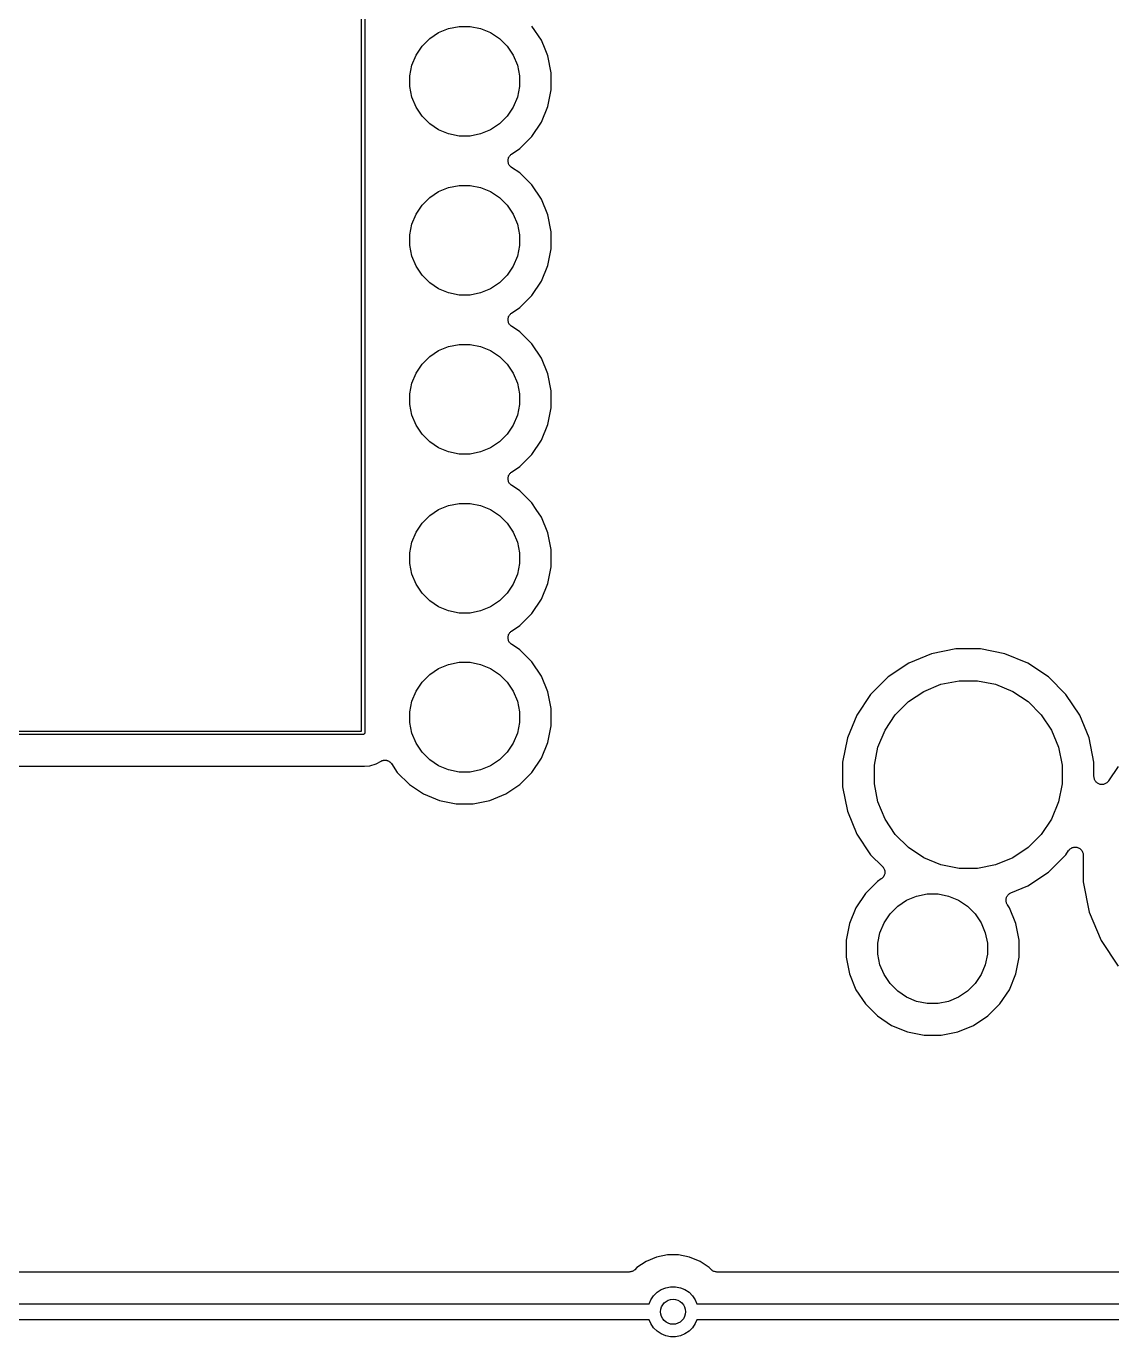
# Model space of a CAD drawing. Extents: x 0.5 to 11.2, y -6.4 to -1.8.
# Drawn here: x 5.868 to 6.551, y -3.441 to -2.617 of the extents above; entities that cross this region are included whole.
import ezdxf

# ---------------------------------------------------------------- set-up
doc = ezdxf.new("R2010")
doc.units = 0
doc.header["$MEASUREMENT"] = 0
doc.layers.add('BLACK', color=7, linetype='CONTINUOUS')

msp = doc.modelspace()

# ---------------------------------------------------------------- linework, layer by layer
at = {"layer": 'BLACK', "linetype": 'CONTINUOUS'}
for p, q in [((6.07899, -3.06004), (6.07899, -1.80123)), ((6.08095, -1.80217), (6.08095, -3.06098)), ((6.12176, -2.62438), (6.12741, -2.62061)), ((6.12741, -2.62061), (6.13369, -2.61801)), ((6.13369, -2.61801), (6.14035, -2.61668)), ((6.14035, -2.61668), (6.14715, -2.61668)), ((6.14715, -2.61668), (6.15381, -2.61801)), ((6.15381, -2.61801), (6.16009, -2.62061)), ((6.16009, -2.62061), (6.16574, -2.62438)), ((6.19205, -2.62537), (6.18608, -2.61644)), ((6.11318, -2.63484), (6.11695, -2.62919)), ((6.11695, -2.62919), (6.12176, -2.62438)), ((6.16574, -2.62438), (6.17055, -2.62919)), ((6.17055, -2.62919), (6.17432, -2.63484)), ((6.19436, -2.63095), (6.19205, -2.62537)), ((6.11058, -2.64112), (6.11318, -2.63484)), ((6.17432, -2.63484), (6.17692, -2.64112)), ((6.19616, -2.63528), (6.19436, -2.63095)), ((6.19825, -2.64581), (6.19616, -2.63528)), ((6.10925, -2.64778), (6.11058, -2.64112)), ((6.17692, -2.64112), (6.17825, -2.64778)), ((6.19825, -2.65655), (6.19825, -2.64581)), ((6.10925, -2.65458), (6.10925, -2.64778)), ((6.17825, -2.64778), (6.17825, -2.65458)), ((6.11058, -2.66124), (6.10925, -2.65458)), ((6.11318, -2.66752), (6.11058, -2.66124)), ((6.17692, -2.66124), (6.17432, -2.66752)), ((6.17825, -2.65458), (6.17692, -2.66124)), ((6.19616, -2.66708), (6.19825, -2.65655)), ((6.11695, -2.67317), (6.11318, -2.66752)), ((6.17432, -2.66752), (6.17055, -2.67317)), ((6.19205, -2.677), (6.19616, -2.66708)), ((6.12176, -2.67798), (6.11695, -2.67317)), ((6.12741, -2.68175), (6.12176, -2.67798)), ((6.16574, -2.67798), (6.16009, -2.68175)), ((6.17055, -2.67317), (6.16574, -2.67798)), ((6.18608, -2.68592), (6.19205, -2.677)), ((6.13369, -2.68436), (6.12741, -2.68175)), ((6.14035, -2.68568), (6.13369, -2.68436)), ((6.14715, -2.68568), (6.14035, -2.68568)), ((6.15381, -2.68436), (6.14715, -2.68568)), ((6.16009, -2.68175), (6.15381, -2.68436)), ((6.17849, -2.69351), (6.18608, -2.68592)), ((6.17324, -2.69702), (6.17849, -2.69351)), ((6.17102, -2.70113), (6.17107, -2.70067)), ((6.17102, -2.70115), (6.17102, -2.70113)), ((6.17102, -2.70116), (6.17102, -2.70115)), ((6.17106, -2.70164), (6.17102, -2.70116)), ((6.1711, -2.70211), (6.17106, -2.70164)), ((6.17107, -2.70067), (6.17112, -2.70019)), ((6.17111, -2.70212), (6.1711, -2.70211)), ((6.17111, -2.70213), (6.17111, -2.70212)), ((6.17124, -2.70259), (6.17111, -2.70213)), ((6.17112, -2.70016), (6.17126, -2.69972)), ((6.17112, -2.70018), (6.17112, -2.70016)), ((6.17112, -2.70019), (6.17112, -2.70018)), ((6.17138, -2.70304), (6.17124, -2.70259)), ((6.17126, -2.69972), (6.1714, -2.69926)), ((6.17138, -2.70305), (6.17138, -2.70304)), ((6.17139, -2.70307), (6.17138, -2.70305)), ((6.17161, -2.70349), (6.17139, -2.70307)), ((6.1714, -2.69926), (6.17141, -2.69924)), ((6.17141, -2.69923), (6.17164, -2.69881)), ((6.17141, -2.69924), (6.17141, -2.69923)), ((6.17183, -2.70391), (6.17161, -2.70349)), ((6.17164, -2.69881), (6.17186, -2.6984)), ((6.17183, -2.70392), (6.17183, -2.70391)), ((6.17184, -2.70393), (6.17183, -2.70392)), ((6.17214, -2.70429), (6.17184, -2.70393)), ((6.17186, -2.6984), (6.17187, -2.69839)), ((6.17187, -2.69839), (6.17188, -2.69837)), ((6.17188, -2.69837), (6.17219, -2.69801)), ((6.17219, -2.69801), (6.17248, -2.69764)), ((6.17248, -2.69764), (6.17249, -2.69763)), ((6.17249, -2.69763), (6.1725, -2.69762)), ((6.1725, -2.69762), (6.17287, -2.69733)), ((6.17287, -2.69733), (6.17324, -2.69702)), ((6.17244, -2.70467), (6.17214, -2.70429)), ((6.17245, -2.70468), (6.17244, -2.70467)), ((6.17245, -2.70469), (6.17245, -2.70468)), ((6.17281, -2.70499), (6.17245, -2.70469)), ((6.17318, -2.7053), (6.17281, -2.70499)), ((6.1732, -2.70531), (6.17318, -2.7053)), ((6.17324, -2.70534), (6.1732, -2.70531)), ((6.1732, -2.70531), (6.1732, -2.70531)), ((6.1732, -2.70531), (6.1732, -2.70531)), ((6.17849, -2.70885), (6.17324, -2.70534)), ((6.18608, -2.71644), (6.17849, -2.70885)), ((6.12741, -2.72061), (6.13369, -2.71801)), ((6.13369, -2.71801), (6.14035, -2.71668)), ((6.14035, -2.71668), (6.14715, -2.71668)), ((6.14715, -2.71668), (6.15381, -2.71801)), ((6.15381, -2.71801), (6.16009, -2.72061)), ((6.19205, -2.72537), (6.18608, -2.71644)), ((6.11695, -2.72919), (6.12176, -2.72438)), ((6.12176, -2.72438), (6.12741, -2.72061)), ((6.16009, -2.72061), (6.16574, -2.72438)), ((6.16574, -2.72438), (6.17055, -2.72919)), ((6.19616, -2.73528), (6.19205, -2.72537)), ((6.11058, -2.74112), (6.11318, -2.73484)), ((6.11318, -2.73484), (6.11695, -2.72919)), ((6.17055, -2.72919), (6.17432, -2.73484)), ((6.17432, -2.73484), (6.17692, -2.74112)), ((6.19825, -2.74581), (6.19616, -2.73528)), ((6.10925, -2.74778), (6.11058, -2.74112)), ((6.17692, -2.74112), (6.17825, -2.74778)), ((6.10925, -2.75458), (6.10925, -2.74778)), ((6.17825, -2.74778), (6.17825, -2.75458)), ((6.19825, -2.75655), (6.19825, -2.74581)), ((6.11058, -2.76124), (6.10925, -2.75458)), ((6.11318, -2.76752), (6.11058, -2.76124)), ((6.17692, -2.76124), (6.17432, -2.76752)), ((6.17825, -2.75458), (6.17692, -2.76124)), ((6.19616, -2.76708), (6.19825, -2.75655)), ((6.11695, -2.77317), (6.11318, -2.76752)), ((6.17432, -2.76752), (6.17055, -2.77317)), ((6.19205, -2.777), (6.19616, -2.76708)), ((6.12176, -2.77798), (6.11695, -2.77317)), ((6.12741, -2.78175), (6.12176, -2.77798)), ((6.16574, -2.77798), (6.16009, -2.78175)), ((6.17055, -2.77317), (6.16574, -2.77798)), ((6.18608, -2.78592), (6.19205, -2.777)), ((6.13369, -2.78436), (6.12741, -2.78175)), ((6.14035, -2.78568), (6.13369, -2.78436)), ((6.14715, -2.78568), (6.14035, -2.78568)), ((6.15381, -2.78436), (6.14715, -2.78568)), ((6.16009, -2.78175), (6.15381, -2.78436)), ((6.18521, -2.7868), (6.18608, -2.78592)), ((6.17324, -2.79702), (6.17849, -2.79351)), ((6.17849, -2.79351), (6.18521, -2.7868)), ((6.17102, -2.80113), (6.17107, -2.80067)), ((6.17102, -2.80115), (6.17102, -2.80113)), ((6.17102, -2.80116), (6.17102, -2.80115)), ((6.17106, -2.80163), (6.17102, -2.80116)), ((6.1711, -2.80211), (6.17106, -2.80163)), ((6.17107, -2.80067), (6.17112, -2.80019)), ((6.17111, -2.80212), (6.1711, -2.80211)), ((6.17111, -2.80213), (6.17111, -2.80212)), ((6.17124, -2.80259), (6.17111, -2.80213)), ((6.17112, -2.80016), (6.17126, -2.79971)), ((6.17112, -2.80018), (6.17112, -2.80016)), ((6.17112, -2.80019), (6.17112, -2.80018)), ((6.17138, -2.80304), (6.17124, -2.80259)), ((6.17126, -2.79971), (6.1714, -2.79926)), ((6.1714, -2.79926), (6.17141, -2.79924)), ((6.17141, -2.79923), (6.17164, -2.79881)), ((6.17141, -2.79924), (6.17141, -2.79923)), ((6.17164, -2.79881), (6.17186, -2.7984)), ((6.17186, -2.7984), (6.17187, -2.79839)), ((6.17187, -2.79839), (6.17188, -2.79837)), ((6.17188, -2.79837), (6.17218, -2.79801)), ((6.17218, -2.79801), (6.17248, -2.79764)), ((6.17248, -2.79764), (6.17249, -2.79763)), ((6.17249, -2.79763), (6.1725, -2.79762)), ((6.1725, -2.79762), (6.17287, -2.79733)), ((6.17287, -2.79733), (6.17324, -2.79702)), ((6.17138, -2.80305), (6.17138, -2.80304)), ((6.17139, -2.80307), (6.17138, -2.80305)), ((6.17161, -2.80349), (6.17139, -2.80307)), ((6.17183, -2.80391), (6.17161, -2.80349)), ((6.17183, -2.80392), (6.17183, -2.80391)), ((6.17184, -2.80393), (6.17183, -2.80392)), ((6.17214, -2.80429), (6.17184, -2.80393)), ((6.17244, -2.80467), (6.17214, -2.80429)), ((6.17245, -2.80468), (6.17244, -2.80467)), ((6.17245, -2.80469), (6.17245, -2.80468)), ((6.17281, -2.80499), (6.17245, -2.80469)), ((6.17318, -2.8053), (6.17281, -2.80499)), ((6.1732, -2.80531), (6.17318, -2.8053)), ((6.17324, -2.80534), (6.1732, -2.80531)), ((6.1732, -2.80531), (6.1732, -2.80531)), ((6.1732, -2.80531), (6.1732, -2.80531)), ((6.17849, -2.80885), (6.17324, -2.80534)), ((6.18608, -2.81644), (6.17849, -2.80885)), ((6.12741, -2.82061), (6.13369, -2.81801)), ((6.13369, -2.81801), (6.14035, -2.81668)), ((6.14035, -2.81668), (6.14715, -2.81668)), ((6.14715, -2.81668), (6.15381, -2.81801)), ((6.15381, -2.81801), (6.16009, -2.82061)), ((6.19205, -2.82537), (6.18608, -2.81644)), ((6.11695, -2.82919), (6.12176, -2.82438)), ((6.12176, -2.82438), (6.12741, -2.82061)), ((6.16009, -2.82061), (6.16574, -2.82438)), ((6.16574, -2.82438), (6.17055, -2.82919)), ((6.19616, -2.83528), (6.19205, -2.82537)), ((6.11058, -2.84112), (6.11318, -2.83484)), ((6.11318, -2.83484), (6.11695, -2.82919)), ((6.17055, -2.82919), (6.17432, -2.83484)), ((6.17432, -2.83484), (6.17692, -2.84112)), ((6.19825, -2.84581), (6.19616, -2.83528)), ((6.10925, -2.84778), (6.11058, -2.84112)), ((6.17692, -2.84112), (6.17825, -2.84778)), ((6.10925, -2.85458), (6.10925, -2.84778)), ((6.17825, -2.84778), (6.17825, -2.85458)), ((6.19825, -2.85655), (6.19825, -2.84581)), ((6.11058, -2.86124), (6.10925, -2.85458)), ((6.17825, -2.85458), (6.17692, -2.86124)), ((6.19616, -2.86708), (6.19825, -2.85655)), ((6.11318, -2.86752), (6.11058, -2.86124)), ((6.11695, -2.87317), (6.11318, -2.86752)), ((6.17432, -2.86752), (6.17055, -2.87317)), ((6.17692, -2.86124), (6.17432, -2.86752)), ((6.19205, -2.877), (6.19616, -2.86708)), ((6.12176, -2.87798), (6.11695, -2.87317)), ((6.17055, -2.87317), (6.16574, -2.87798)), ((6.18608, -2.88592), (6.19205, -2.877)), ((6.12741, -2.88175), (6.12176, -2.87798)), ((6.13369, -2.88436), (6.12741, -2.88175)), ((6.14035, -2.88568), (6.13369, -2.88436)), ((6.15381, -2.88436), (6.14715, -2.88568)), ((6.16009, -2.88175), (6.15381, -2.88436)), ((6.16574, -2.87798), (6.16009, -2.88175)), ((6.14715, -2.88568), (6.14035, -2.88568)), ((6.17324, -2.89702), (6.17849, -2.89351)), ((6.17849, -2.89351), (6.18608, -2.88592)), ((6.17102, -2.90113), (6.17107, -2.90067)), ((6.17102, -2.90115), (6.17102, -2.90113)), ((6.17102, -2.90116), (6.17102, -2.90115)), ((6.17106, -2.90164), (6.17102, -2.90116)), ((6.1711, -2.90211), (6.17106, -2.90164)), ((6.17107, -2.90067), (6.17112, -2.90019)), ((6.17112, -2.90016), (6.17126, -2.89971)), ((6.17112, -2.90018), (6.17112, -2.90016)), ((6.17112, -2.90019), (6.17112, -2.90018)), ((6.17126, -2.89971), (6.1714, -2.89926)), ((6.1714, -2.89926), (6.17141, -2.89924)), ((6.17141, -2.89923), (6.17164, -2.89881)), ((6.17141, -2.89924), (6.17141, -2.89923)), ((6.17164, -2.89881), (6.17186, -2.8984)), ((6.17186, -2.8984), (6.17187, -2.89839)), ((6.17187, -2.89839), (6.17188, -2.89837)), ((6.17188, -2.89837), (6.17218, -2.89801)), ((6.17218, -2.89801), (6.17248, -2.89764)), ((6.17248, -2.89764), (6.17249, -2.89763)), ((6.17249, -2.89763), (6.1725, -2.89762)), ((6.1725, -2.89762), (6.17287, -2.89733)), ((6.17287, -2.89733), (6.17324, -2.89702)), ((6.17111, -2.90212), (6.1711, -2.90211)), ((6.17111, -2.90213), (6.17111, -2.90212)), ((6.17124, -2.90259), (6.17111, -2.90213)), ((6.17138, -2.90304), (6.17124, -2.90259)), ((6.17138, -2.90305), (6.17138, -2.90304)), ((6.17139, -2.90307), (6.17138, -2.90305)), ((6.17161, -2.90349), (6.17139, -2.90307)), ((6.17183, -2.90391), (6.17161, -2.90349)), ((6.17183, -2.90392), (6.17183, -2.90391)), ((6.17184, -2.90393), (6.17183, -2.90392)), ((6.17213, -2.90429), (6.17184, -2.90393)), ((6.17244, -2.90467), (6.17213, -2.90429)), ((6.17245, -2.90468), (6.17244, -2.90467)), ((6.17245, -2.90469), (6.17245, -2.90468)), ((6.17281, -2.90499), (6.17245, -2.90469)), ((6.17318, -2.9053), (6.17281, -2.90499)), ((6.1732, -2.90531), (6.17318, -2.9053)), ((6.17324, -2.90534), (6.1732, -2.90531)), ((6.1732, -2.90531), (6.1732, -2.90531)), ((6.1732, -2.90531), (6.1732, -2.90531)), ((6.17849, -2.90885), (6.17324, -2.90534)), ((6.18608, -2.91644), (6.17849, -2.90885)), ((6.12741, -2.92061), (6.13369, -2.91801)), ((6.13369, -2.91801), (6.14035, -2.91668)), ((6.14035, -2.91668), (6.14715, -2.91668)), ((6.14715, -2.91668), (6.15381, -2.91801)), ((6.15381, -2.91801), (6.16009, -2.92061)), ((6.18879, -2.92049), (6.18608, -2.91644)), ((6.11695, -2.92919), (6.12176, -2.92438)), ((6.12176, -2.92438), (6.12741, -2.92061)), ((6.16009, -2.92061), (6.16574, -2.92438)), ((6.16574, -2.92438), (6.17055, -2.92919)), ((6.19205, -2.92537), (6.18879, -2.92049)), ((6.18879, -2.92049), (6.18879, -2.92049)), ((6.19616, -2.93528), (6.19205, -2.92537)), ((6.11318, -2.93484), (6.11695, -2.92919)), ((6.17055, -2.92919), (6.17432, -2.93484)), ((6.10925, -2.94778), (6.11058, -2.94112)), ((6.11058, -2.94112), (6.11318, -2.93484)), ((6.17432, -2.93484), (6.17692, -2.94112)), ((6.17692, -2.94112), (6.17825, -2.94778)), ((6.19825, -2.94581), (6.19616, -2.93528)), ((6.10925, -2.95458), (6.10925, -2.94778)), ((6.17825, -2.94778), (6.17825, -2.95458)), ((6.19825, -2.95655), (6.19825, -2.94581)), ((6.11058, -2.96124), (6.10925, -2.95458)), ((6.17825, -2.95458), (6.17692, -2.96124)), ((6.19616, -2.96708), (6.19825, -2.95655)), ((6.11318, -2.96752), (6.11058, -2.96124)), ((6.11695, -2.97317), (6.11318, -2.96752)), ((6.17432, -2.96752), (6.17055, -2.97317)), ((6.17692, -2.96124), (6.17432, -2.96752)), ((6.19205, -2.977), (6.19616, -2.96708)), ((6.12176, -2.97798), (6.11695, -2.97317)), ((6.17055, -2.97317), (6.16574, -2.97798)), ((6.12741, -2.98175), (6.12176, -2.97798)), ((6.13369, -2.98436), (6.12741, -2.98175)), ((6.16009, -2.98175), (6.15381, -2.98436)), ((6.16574, -2.97798), (6.16009, -2.98175)), ((6.18608, -2.98592), (6.19205, -2.977)), ((6.14035, -2.98568), (6.13369, -2.98436)), ((6.14715, -2.98568), (6.14035, -2.98568)), ((6.15381, -2.98436), (6.14715, -2.98568)), ((6.17849, -2.99351), (6.18608, -2.98592)), ((6.17102, -3.00113), (6.17107, -3.00067)), ((6.17107, -3.00067), (6.17112, -3.00019)), ((6.17112, -3.00016), (6.17126, -2.99972)), ((6.17112, -3.00018), (6.17112, -3.00016)), ((6.17112, -3.00019), (6.17112, -3.00018)), ((6.17126, -2.99972), (6.1714, -2.99926)), ((6.1714, -2.99926), (6.17141, -2.99924)), ((6.17141, -2.99923), (6.17164, -2.99881)), ((6.17141, -2.99924), (6.17141, -2.99923)), ((6.17164, -2.99881), (6.17186, -2.9984)), ((6.17186, -2.9984), (6.17187, -2.99839)), ((6.17187, -2.99839), (6.17188, -2.99837)), ((6.17188, -2.99837), (6.17218, -2.99801)), ((6.17218, -2.99801), (6.17248, -2.99764)), ((6.17248, -2.99764), (6.17249, -2.99763)), ((6.17249, -2.99763), (6.1725, -2.99762)), ((6.1725, -2.99762), (6.17287, -2.99733)), ((6.17287, -2.99733), (6.17324, -2.99702)), ((6.17324, -2.99702), (6.17849, -2.99351)), ((6.17102, -3.00115), (6.17102, -3.00113)), ((6.17102, -3.00116), (6.17102, -3.00115)), ((6.17106, -3.00164), (6.17102, -3.00116)), ((6.1711, -3.00211), (6.17106, -3.00164)), ((6.17111, -3.00212), (6.1711, -3.00211)), ((6.17111, -3.00213), (6.17111, -3.00212)), ((6.17124, -3.00259), (6.17111, -3.00213)), ((6.17138, -3.00304), (6.17124, -3.00259)), ((6.17138, -3.00305), (6.17138, -3.00304)), ((6.17139, -3.00307), (6.17138, -3.00305)), ((6.17161, -3.00349), (6.17139, -3.00307)), ((6.17183, -3.00391), (6.17161, -3.00349)), ((6.17183, -3.00392), (6.17183, -3.00391)), ((6.17184, -3.00393), (6.17183, -3.00392)), ((6.17214, -3.00429), (6.17184, -3.00393)), ((6.17244, -3.00467), (6.17214, -3.00429)), ((6.17245, -3.00468), (6.17244, -3.00467)), ((6.17245, -3.00469), (6.17245, -3.00468)), ((6.17281, -3.00499), (6.17245, -3.00469)), ((6.17318, -3.0053), (6.17281, -3.00499)), ((6.1732, -3.00531), (6.17318, -3.0053)), ((6.17324, -3.00534), (6.1732, -3.00531)), ((6.1732, -3.00531), (6.1732, -3.00531)), ((6.1732, -3.00531), (6.1732, -3.00531)), ((6.17849, -3.00885), (6.17324, -3.00534)), ((6.18608, -3.01644), (6.17849, -3.00885)), ((6.45264, -3.00823), (6.43736, -3.01127)), ((6.46821, -3.00823), (6.45264, -3.00823)), ((6.48348, -3.01127), (6.46821, -3.00823)), ((6.13369, -3.01801), (6.14035, -3.01668)), ((6.14035, -3.01668), (6.14715, -3.01668)), ((6.14715, -3.01668), (6.15381, -3.01801)), ((6.19205, -3.02537), (6.18608, -3.01644)), ((6.42298, -3.01723), (6.41003, -3.02588)), ((6.43736, -3.01127), (6.42298, -3.01723)), ((6.49787, -3.01723), (6.48348, -3.01127)), ((6.51082, -3.02588), (6.49787, -3.01723)), ((6.11695, -3.02919), (6.12176, -3.02438)), ((6.12176, -3.02438), (6.12741, -3.02061)), ((6.12741, -3.02061), (6.13369, -3.01801)), ((6.15381, -3.01801), (6.16009, -3.02061)), ((6.16009, -3.02061), (6.16574, -3.02438)), ((6.16574, -3.02438), (6.17055, -3.02919)), ((6.19616, -3.03528), (6.19205, -3.02537)), ((6.11318, -3.03484), (6.11695, -3.02919)), ((6.17055, -3.02919), (6.17432, -3.03484)), ((6.41003, -3.02588), (6.39902, -3.03689)), ((6.43245, -3.03495), (6.4432, -3.0305)), ((6.4432, -3.0305), (6.45461, -3.02823)), ((6.45461, -3.02823), (6.46624, -3.02823)), ((6.46624, -3.02823), (6.47765, -3.0305)), ((6.47765, -3.0305), (6.4884, -3.03495)), ((6.52183, -3.03689), (6.51082, -3.02588)), ((6.10925, -3.04778), (6.11058, -3.04112)), ((6.11058, -3.04112), (6.11318, -3.03484)), ((6.17432, -3.03484), (6.17692, -3.04112)), ((6.17692, -3.04112), (6.17825, -3.04778)), ((6.19825, -3.04581), (6.19616, -3.03528)), ((6.39902, -3.03689), (6.39037, -3.04984)), ((6.41455, -3.04964), (6.42278, -3.04142)), ((6.42278, -3.04142), (6.43245, -3.03495)), ((6.4884, -3.03495), (6.49807, -3.04142)), ((6.49807, -3.04142), (6.50629, -3.04964)), ((6.53048, -3.04984), (6.52183, -3.03689)), ((6.10925, -3.05458), (6.10925, -3.04778)), ((6.17825, -3.04778), (6.17825, -3.05458)), ((6.19825, -3.05655), (6.19825, -3.04581)), ((6.39037, -3.04984), (6.38441, -3.06423)), ((6.40809, -3.05932), (6.41455, -3.04964)), ((6.50629, -3.04964), (6.51276, -3.05932)), ((6.53644, -3.06423), (6.53048, -3.04984)), ((6.11058, -3.06124), (6.10925, -3.05458)), ((6.17825, -3.05458), (6.17692, -3.06124)), ((6.19616, -3.06708), (6.19825, -3.05655)), ((6.07992, -3.06201), (5.60758, -3.06201)), ((5.60851, -3.06004), (6.07899, -3.06004)), ((6.07997, -3.06201), (6.07992, -3.06201)), ((6.08016, -3.06199), (6.07997, -3.06201)), ((6.08035, -3.06194), (6.08016, -3.06199)), ((6.08052, -3.06185), (6.08035, -3.06194)), ((6.08067, -3.06172), (6.08052, -3.06185)), ((6.08079, -3.06157), (6.08067, -3.06172)), ((6.08088, -3.0614), (6.08079, -3.06157)), ((6.08094, -3.06122), (6.08088, -3.0614)), ((6.08095, -3.06107), (6.08094, -3.06122)), ((6.08095, -3.06098), (6.08096, -3.06102)), ((6.08096, -3.06102), (6.08095, -3.06107)), ((6.11318, -3.06752), (6.11058, -3.06124)), ((6.17692, -3.06124), (6.17432, -3.06752)), ((6.38441, -3.06423), (6.38137, -3.0795)), ((6.40364, -3.07006), (6.40809, -3.05932)), ((6.51276, -3.05932), (6.51721, -3.07006)), ((6.53948, -3.0795), (6.53644, -3.06423)), ((6.11695, -3.07317), (6.11318, -3.06752)), ((6.12176, -3.07798), (6.11695, -3.07317)), ((6.17055, -3.07317), (6.16574, -3.07798)), ((6.17432, -3.06752), (6.17055, -3.07317)), ((6.19205, -3.077), (6.19616, -3.06708)), ((6.40137, -3.08147), (6.40364, -3.07006)), ((6.51721, -3.07006), (6.51948, -3.08147)), ((5.60881, -3.08201), (6.07869, -3.08201)), ((6.07869, -3.08201), (6.07876, -3.08201)), ((6.07876, -3.08201), (6.07897, -3.08203)), ((6.07897, -3.08203), (6.07918, -3.08203)), ((6.07918, -3.08203), (6.07997, -3.08211)), ((6.07997, -3.08211), (6.08076, -3.08203)), ((6.08076, -3.08203), (6.08408, -3.0817)), ((6.08408, -3.0817), (6.08804, -3.0805)), ((6.08804, -3.0805), (6.09123, -3.0788)), ((6.09123, -3.0788), (6.09129, -3.07877)), ((6.09129, -3.07877), (6.0915, -3.07868)), ((6.0915, -3.07868), (6.0917, -3.07858)), ((6.0917, -3.07858), (6.09196, -3.0785)), ((6.09196, -3.0785), (6.0922, -3.0784)), ((6.0922, -3.0784), (6.09242, -3.07836)), ((6.09242, -3.07836), (6.09264, -3.0783)), ((6.09264, -3.0783), (6.0929, -3.07827)), ((6.0929, -3.07827), (6.09316, -3.07823)), ((6.09316, -3.07823), (6.09339, -3.07823)), ((6.09339, -3.07823), (6.09361, -3.07821)), ((6.09361, -3.07821), (6.09387, -3.07823)), ((6.09387, -3.07823), (6.09414, -3.07824)), ((6.09414, -3.07824), (6.09436, -3.07828)), ((6.09436, -3.07828), (6.09458, -3.07831)), ((6.09458, -3.07831), (6.09483, -3.07838)), ((6.09483, -3.07838), (6.09509, -3.07844)), ((6.09509, -3.07844), (6.0953, -3.07853)), ((6.0953, -3.07853), (6.09551, -3.07859)), ((6.09551, -3.07859), (6.09575, -3.07872)), ((6.09575, -3.07872), (6.09599, -3.07882)), ((6.09599, -3.07882), (6.09618, -3.07895)), ((6.09618, -3.07895), (6.09637, -3.07905)), ((6.09637, -3.07905), (6.09658, -3.07922)), ((6.09658, -3.07922), (6.09679, -3.07937)), ((6.09679, -3.07937), (6.09695, -3.07953)), ((6.09695, -3.07953), (6.09713, -3.07967)), ((6.09713, -3.07967), (6.09729, -3.07988)), ((6.09729, -3.07988), (6.09748, -3.08007)), ((6.09748, -3.08007), (6.0976, -3.08025)), ((6.0976, -3.08025), (6.09775, -3.08043)), ((6.09775, -3.08043), (6.10142, -3.08592)), ((6.12741, -3.08175), (6.12176, -3.07798)), ((6.13369, -3.08436), (6.12741, -3.08175)), ((6.16009, -3.08175), (6.15381, -3.08436)), ((6.16574, -3.07798), (6.16009, -3.08175)), ((6.18608, -3.08592), (6.19205, -3.077)), ((6.38137, -3.0795), (6.38137, -3.09507)), ((6.40137, -3.0931), (6.40137, -3.08147)), ((6.51948, -3.08147), (6.51948, -3.0931)), ((6.53948, -3.08854), (6.53948, -3.0795)), ((6.55468, -3.08227), (6.54864, -3.09132)), ((6.10142, -3.08592), (6.10901, -3.09351)), ((6.14035, -3.08568), (6.13369, -3.08436)), ((6.14715, -3.08568), (6.14035, -3.08568)), ((6.15381, -3.08436), (6.14715, -3.08568)), ((6.17849, -3.09351), (6.18608, -3.08592)), ((6.53952, -3.08901), (6.53948, -3.08854)), ((6.53957, -3.0895), (6.53952, -3.08901)), ((6.53957, -3.08951), (6.53957, -3.0895)), ((6.53971, -3.08998), (6.53957, -3.08951)), ((6.53957, -3.08951), (6.53957, -3.08951)), ((6.53985, -3.09044), (6.53971, -3.08998)), ((6.53986, -3.09045), (6.53985, -3.09044)), ((6.53985, -3.09044), (6.53985, -3.09044)), ((6.54008, -3.09088), (6.53986, -3.09045)), ((6.54031, -3.0913), (6.54008, -3.09088)), ((6.54031, -3.09131), (6.54031, -3.0913)), ((6.54031, -3.0913), (6.54031, -3.0913)), ((6.54061, -3.09168), (6.54031, -3.09131)), ((6.5486, -3.09138), (6.54829, -3.09175)), ((6.54864, -3.09132), (6.5486, -3.09137)), ((6.5486, -3.09137), (6.5486, -3.09137)), ((6.5486, -3.09137), (6.5486, -3.09137)), ((6.5486, -3.09137), (6.5486, -3.09138)), ((6.10901, -3.09351), (6.11793, -3.09948)), ((6.11793, -3.09948), (6.12785, -3.10359)), ((6.15965, -3.10359), (6.16957, -3.09948)), ((6.16957, -3.09948), (6.17849, -3.09351)), ((6.38137, -3.09507), (6.38441, -3.11035)), ((6.40364, -3.10451), (6.40137, -3.0931)), ((6.51948, -3.0931), (6.51721, -3.10451)), ((6.54092, -3.09206), (6.54061, -3.09168)), ((6.54093, -3.09206), (6.54092, -3.09206)), ((6.54093, -3.09207), (6.54093, -3.09206)), ((6.5413, -3.09237), (6.54093, -3.09207)), ((6.54167, -3.09268), (6.5413, -3.09237)), ((6.54168, -3.09268), (6.54167, -3.09268)), ((6.54168, -3.09269), (6.54168, -3.09268)), ((6.54211, -3.09292), (6.54168, -3.09269)), ((6.54253, -3.09315), (6.54211, -3.09292)), ((6.54254, -3.09315), (6.54253, -3.09315)), ((6.54253, -3.09315), (6.54253, -3.09315)), ((6.54301, -3.0933), (6.54254, -3.09315)), ((6.54346, -3.09344), (6.54301, -3.0933)), ((6.54347, -3.09344), (6.54346, -3.09344)), ((6.54396, -3.09349), (6.54347, -3.09344)), ((6.54347, -3.09344), (6.54347, -3.09344)), ((6.54443, -3.09354), (6.54396, -3.09349)), ((6.54444, -3.09354), (6.54443, -3.09354)), ((6.54492, -3.0935), (6.54444, -3.09354)), ((6.54444, -3.09354), (6.54444, -3.09354)), ((6.5454, -3.09346), (6.54492, -3.0935)), ((6.54541, -3.09345), (6.5454, -3.09346)), ((6.54588, -3.09332), (6.54541, -3.09345)), ((6.54541, -3.09345), (6.54541, -3.09345)), ((6.54634, -3.09318), (6.54588, -3.09332)), ((6.54635, -3.09318), (6.54634, -3.09318)), ((6.54634, -3.09318), (6.54634, -3.09318)), ((6.54678, -3.09295), (6.54635, -3.09318)), ((6.5472, -3.09273), (6.54678, -3.09295)), ((6.54721, -3.09273), (6.5472, -3.09273)), ((6.54722, -3.09273), (6.54721, -3.09273)), ((6.54759, -3.09243), (6.54722, -3.09273)), ((6.54797, -3.09212), (6.54759, -3.09243)), ((6.54798, -3.09211), (6.54797, -3.09212)), ((6.54797, -3.09212), (6.54797, -3.09212)), ((6.54829, -3.09175), (6.54798, -3.09211)), ((6.12785, -3.10359), (6.13838, -3.10568)), ((6.13838, -3.10568), (6.14912, -3.10568)), ((6.14912, -3.10568), (6.15965, -3.10359)), ((6.40809, -3.11526), (6.40364, -3.10451)), ((6.51721, -3.10451), (6.51276, -3.11526)), ((6.38441, -3.11035), (6.39037, -3.12474)), ((6.41455, -3.12493), (6.40809, -3.11526)), ((6.51276, -3.11526), (6.50629, -3.12493)), ((6.39037, -3.12474), (6.39902, -3.13768)), ((6.42278, -3.13316), (6.41455, -3.12493)), ((6.50629, -3.12493), (6.49807, -3.13316)), ((6.39902, -3.13768), (6.40652, -3.14519)), ((6.43245, -3.13962), (6.42278, -3.13316)), ((6.4432, -3.14407), (6.43245, -3.13962)), ((6.4884, -3.13962), (6.47765, -3.14407)), ((6.49807, -3.13316), (6.4884, -3.13962)), ((6.51082, -3.14869), (6.52183, -3.13768)), ((6.52183, -3.13768), (6.52354, -3.13513)), ((6.52354, -3.13513), (6.52357, -3.13508)), ((6.52357, -3.13508), (6.52358, -3.13507)), ((6.52357, -3.13508), (6.52357, -3.13508)), ((6.52357, -3.13508), (6.52357, -3.13508)), ((6.52358, -3.13507), (6.5239, -3.13469)), ((6.5239, -3.13469), (6.5242, -3.13433)), ((6.5242, -3.13432), (6.52459, -3.13402)), ((6.5242, -3.13433), (6.5242, -3.13432)), ((6.5242, -3.13433), (6.5242, -3.13433)), ((6.52459, -3.13402), (6.52496, -3.13372)), ((6.52496, -3.13372), (6.52497, -3.13371)), ((6.52496, -3.13372), (6.52496, -3.13372)), ((6.52497, -3.13371), (6.52539, -3.13349)), ((6.52539, -3.13349), (6.52582, -3.13327)), ((6.52582, -3.13327), (6.52583, -3.13327)), ((6.52583, -3.13327), (6.5263, -3.13313)), ((6.52583, -3.13327), (6.52583, -3.13327)), ((6.5263, -3.13313), (6.52676, -3.13299)), ((6.52676, -3.13299), (6.52676, -3.13299)), ((6.52676, -3.13299), (6.52677, -3.13299)), ((6.52677, -3.13299), (6.52725, -3.13295)), ((6.52725, -3.13295), (6.52773, -3.13291)), ((6.52773, -3.13291), (6.52774, -3.13291)), ((6.52774, -3.13291), (6.52774, -3.13291)), ((6.52774, -3.13291), (6.52822, -3.13296)), ((6.52822, -3.13296), (6.5287, -3.13301)), ((6.5287, -3.13301), (6.52871, -3.13301)), ((6.52871, -3.13301), (6.52871, -3.13301)), ((6.52871, -3.13301), (6.52917, -3.13315)), ((6.52917, -3.13315), (6.52963, -3.1333)), ((6.52963, -3.1333), (6.52964, -3.1333)), ((6.52964, -3.1333), (6.52964, -3.1333)), ((6.52964, -3.1333), (6.53007, -3.13353)), ((6.53007, -3.13353), (6.53049, -3.13376)), ((6.53049, -3.13376), (6.53049, -3.13376)), ((6.53049, -3.13376), (6.5305, -3.13377)), ((6.5305, -3.13377), (6.53087, -3.13408)), ((6.53087, -3.13408), (6.53124, -3.13438)), ((6.53124, -3.13438), (6.53125, -3.13439)), ((6.53125, -3.13439), (6.53125, -3.13439)), ((6.53125, -3.13439), (6.53155, -3.13476)), ((6.53155, -3.13476), (6.53186, -3.13514)), ((6.53186, -3.13514), (6.53186, -3.13514)), ((6.53186, -3.13514), (6.53187, -3.13515)), ((6.53187, -3.13515), (6.53209, -3.13557)), ((6.53209, -3.13557), (6.53232, -3.136)), ((6.53232, -3.136), (6.53232, -3.13601)), ((6.53232, -3.13601), (6.53232, -3.13601)), ((6.53232, -3.13601), (6.53246, -3.13647)), ((6.53246, -3.13647), (6.5326, -3.13693)), ((6.5326, -3.13693), (6.5326, -3.13694)), ((6.5326, -3.13694), (6.5326, -3.13695)), ((6.5326, -3.13695), (6.53265, -3.13742)), ((6.53265, -3.13742), (6.53269, -3.13791)), ((6.53269, -3.13791), (6.53269, -3.15476)), ((6.40652, -3.14519), (6.40655, -3.14522)), ((6.40655, -3.14522), (6.40655, -3.14522)), ((6.40655, -3.14522), (6.40655, -3.14522)), ((6.40655, -3.14522), (6.40657, -3.14524)), ((6.40657, -3.14524), (6.40687, -3.14561)), ((6.40687, -3.14561), (6.40716, -3.14598)), ((6.40716, -3.14598), (6.40717, -3.14599)), ((6.40717, -3.14599), (6.40718, -3.146)), ((6.40718, -3.146), (6.4074, -3.14642)), ((6.4074, -3.14642), (6.40762, -3.14684)), ((6.40762, -3.14684), (6.40762, -3.14685)), ((6.40762, -3.14685), (6.40763, -3.14687)), ((6.40763, -3.14687), (6.40776, -3.14732)), ((6.40776, -3.14732), (6.4079, -3.14777)), ((6.4079, -3.14777), (6.4079, -3.14779)), ((6.4079, -3.14779), (6.4079, -3.1478)), ((6.4079, -3.1478), (6.40794, -3.14827)), ((6.40794, -3.14827), (6.40799, -3.14875)), ((6.40799, -3.14878), (6.40794, -3.14924)), ((6.40799, -3.14875), (6.40799, -3.14876)), ((6.40799, -3.14876), (6.40799, -3.14878)), ((6.45461, -3.14634), (6.4432, -3.14407)), ((6.46624, -3.14634), (6.45461, -3.14634)), ((6.47765, -3.14407), (6.46624, -3.14634)), ((6.49787, -3.15735), (6.51082, -3.14869)), ((6.4033, -3.15453), (6.39572, -3.16211)), ((6.40576, -3.15288), (6.4033, -3.15453)), ((6.40613, -3.15258), (6.40576, -3.15288)), ((6.4065, -3.15228), (6.40613, -3.15258)), ((6.40651, -3.15227), (6.4065, -3.15228)), ((6.40652, -3.15226), (6.40651, -3.15227)), ((6.40682, -3.15189), (6.40652, -3.15226)), ((6.40712, -3.15153), (6.40682, -3.15189)), ((6.40713, -3.15152), (6.40712, -3.15153)), ((6.40714, -3.15151), (6.40713, -3.15152)), ((6.40737, -3.15109), (6.40714, -3.15151)), ((6.40759, -3.15068), (6.40737, -3.15109)), ((6.4076, -3.15065), (6.40759, -3.15066)), ((6.40759, -3.15066), (6.40759, -3.15068)), ((6.40774, -3.15019), (6.4076, -3.15065)), ((6.40788, -3.14975), (6.40774, -3.15019)), ((6.40789, -3.14972), (6.40788, -3.14973)), ((6.40788, -3.14973), (6.40788, -3.14975)), ((6.40794, -3.14924), (6.40789, -3.14972)), ((6.48724, -3.16175), (6.49787, -3.15735)), ((6.53269, -3.15476), (6.53648, -3.17379)), ((6.39572, -3.16211), (6.38976, -3.17103)), ((6.42169, -3.16629), (6.42796, -3.1637)), ((6.42796, -3.1637), (6.43462, -3.16237)), ((6.43462, -3.16237), (6.4414, -3.16237)), ((6.4414, -3.16237), (6.44806, -3.1637)), ((6.44806, -3.1637), (6.45433, -3.16629)), ((6.48421, -3.16584), (6.48426, -3.16537)), ((6.48426, -3.16534), (6.48441, -3.16489)), ((6.48426, -3.16536), (6.48426, -3.16534)), ((6.48426, -3.16537), (6.48426, -3.16536)), ((6.48441, -3.16489), (6.48454, -3.16444)), ((6.48454, -3.16444), (6.48455, -3.16442)), ((6.48455, -3.16442), (6.48456, -3.16441)), ((6.48456, -3.16441), (6.48478, -3.164)), ((6.48478, -3.164), (6.48501, -3.16358)), ((6.48501, -3.16358), (6.48502, -3.16357)), ((6.48502, -3.16355), (6.48532, -3.16319)), ((6.48502, -3.16357), (6.48502, -3.16355)), ((6.48532, -3.16319), (6.48563, -3.16283)), ((6.48563, -3.16283), (6.48564, -3.16282)), ((6.48564, -3.16282), (6.48565, -3.1628)), ((6.48565, -3.1628), (6.48602, -3.16251)), ((6.48602, -3.16251), (6.48638, -3.16221)), ((6.48638, -3.16221), (6.4864, -3.1622)), ((6.4864, -3.1622), (6.48641, -3.16219)), ((6.48641, -3.16219), (6.48683, -3.16197)), ((6.48683, -3.16197), (6.48724, -3.16175)), ((6.38976, -3.17103), (6.38565, -3.18094)), ((6.41125, -3.17486), (6.41605, -3.17006)), ((6.41605, -3.17006), (6.42169, -3.16629)), ((6.45433, -3.16629), (6.45997, -3.17006)), ((6.45997, -3.17006), (6.46477, -3.17486)), ((6.48416, -3.16631), (6.48421, -3.16584)), ((6.48416, -3.16633), (6.48416, -3.16631)), ((6.48416, -3.16634), (6.48416, -3.16633)), ((6.4842, -3.16681), (6.48416, -3.16634)), ((6.48424, -3.16728), (6.4842, -3.16681)), ((6.48425, -3.1673), (6.48424, -3.16728)), ((6.48425, -3.16731), (6.48425, -3.1673)), ((6.48438, -3.16776), (6.48425, -3.16731)), ((6.48451, -3.16822), (6.48438, -3.16776)), ((6.48452, -3.16823), (6.48451, -3.16822)), ((6.48452, -3.16825), (6.48452, -3.16823)), ((6.48474, -3.16866), (6.48452, -3.16825)), ((6.48496, -3.16909), (6.48474, -3.16866)), ((6.48498, -3.16911), (6.48496, -3.16909)), ((6.485, -3.16914), (6.48498, -3.16911)), ((6.48498, -3.16911), (6.48498, -3.16911)), ((6.48498, -3.16911), (6.48498, -3.16911)), ((6.48626, -3.17103), (6.485, -3.16914)), ((6.49036, -3.18094), (6.48626, -3.17103)), ((6.53648, -3.17379), (6.5439, -3.19172)), ((6.38565, -3.18094), (6.38356, -3.19146)), ((6.40488, -3.18677), (6.40748, -3.1805)), ((6.40748, -3.1805), (6.41125, -3.17486)), ((6.46477, -3.17486), (6.46854, -3.1805)), ((6.46854, -3.1805), (6.47113, -3.18677)), ((6.49246, -3.19146), (6.49036, -3.18094)), ((6.40356, -3.19343), (6.40488, -3.18677)), ((6.47113, -3.18677), (6.47246, -3.19343)), ((6.38356, -3.19146), (6.38356, -3.20218)), ((6.40356, -3.20022), (6.40356, -3.19343)), ((6.47246, -3.19343), (6.47246, -3.20022)), ((6.49246, -3.20218), (6.49246, -3.19146)), ((6.5439, -3.19172), (6.55468, -3.20785)), ((6.38356, -3.20218), (6.38565, -3.2127)), ((6.40488, -3.20687), (6.40356, -3.20022)), ((6.47246, -3.20022), (6.47113, -3.20687)), ((6.49036, -3.2127), (6.49246, -3.20218)), ((6.38565, -3.2127), (6.38976, -3.22261)), ((6.40748, -3.21314), (6.40488, -3.20687)), ((6.41125, -3.21878), (6.40748, -3.21314)), ((6.46854, -3.21314), (6.46477, -3.21878)), ((6.47113, -3.20687), (6.46854, -3.21314)), ((6.48626, -3.22261), (6.49036, -3.2127)), ((6.38976, -3.22261), (6.39572, -3.23153)), ((6.41605, -3.22358), (6.41125, -3.21878)), ((6.46477, -3.21878), (6.45997, -3.22358)), ((6.4803, -3.23153), (6.48626, -3.22261)), ((6.39572, -3.23153), (6.4033, -3.23912)), ((6.42169, -3.22735), (6.41605, -3.22358)), ((6.42796, -3.22995), (6.42169, -3.22735)), ((6.43462, -3.23127), (6.42796, -3.22995)), ((6.4414, -3.23127), (6.43462, -3.23127)), ((6.44806, -3.22995), (6.4414, -3.23127)), ((6.45433, -3.22735), (6.44806, -3.22995)), ((6.45997, -3.22358), (6.45433, -3.22735)), ((6.47272, -3.23912), (6.4803, -3.23153)), ((6.4033, -3.23912), (6.41222, -3.24507)), ((6.4638, -3.24507), (6.47272, -3.23912)), ((6.41222, -3.24507), (6.42213, -3.24918)), ((6.45389, -3.24918), (6.4638, -3.24507)), ((6.42213, -3.24918), (6.43265, -3.25127)), ((6.43265, -3.25127), (6.44337, -3.25127)), ((6.44337, -3.25127), (6.45389, -3.24918)), ((6.25787, -3.39352), (6.25202, -3.39743)), ((6.26438, -3.39082), (6.25787, -3.39352)), ((6.27128, -3.38945), (6.26438, -3.39082)), ((6.27832, -3.38945), (6.27128, -3.38945)), ((6.28523, -3.39082), (6.27832, -3.38945)), ((6.29174, -3.39352), (6.28523, -3.39082)), ((6.29759, -3.39743), (6.29174, -3.39352)), ((6.24718, -3.4002), (5.38954, -3.4002)), ((6.24764, -3.40015), (6.24718, -3.4002)), ((6.2481, -3.40011), (6.24764, -3.40015)), ((6.24812, -3.4001), (6.2481, -3.40011)), ((6.24815, -3.4001), (6.24812, -3.4001)), ((6.24859, -3.39997), (6.24815, -3.4001)), ((6.24903, -3.39984), (6.24859, -3.39997)), ((6.24906, -3.39983), (6.24903, -3.39984)), ((6.24908, -3.39982), (6.24906, -3.39983)), ((6.24949, -3.3996), (6.24908, -3.39982)), ((6.2499, -3.39939), (6.24949, -3.3996)), ((6.24992, -3.39937), (6.2499, -3.39939)), ((6.24994, -3.39936), (6.24992, -3.39937)), ((6.2503, -3.39907), (6.24994, -3.39936)), ((6.25066, -3.39878), (6.2503, -3.39907)), ((6.2507, -3.39875), (6.25066, -3.39878)), ((6.25071, -3.39873), (6.2507, -3.39874)), ((6.2507, -3.39874), (6.2507, -3.39874)), ((6.2507, -3.39874), (6.2507, -3.39875)), ((6.25202, -3.39743), (6.25071, -3.39873)), ((6.29889, -3.39873), (6.29759, -3.39743)), ((6.29925, -3.39903), (6.29889, -3.39873)), ((6.2996, -3.39932), (6.29925, -3.39903)), ((6.29963, -3.39934), (6.2996, -3.39932)), ((6.29965, -3.39935), (6.29963, -3.39934)), ((6.30006, -3.39957), (6.29965, -3.39935)), ((6.30046, -3.39979), (6.30006, -3.39957)), ((6.30048, -3.3998), (6.30046, -3.39979)), ((6.30051, -3.39981), (6.30048, -3.3998)), ((6.30095, -3.39995), (6.30051, -3.39981)), ((6.30139, -3.40009), (6.30095, -3.39995)), ((6.30142, -3.40009), (6.30139, -3.40009)), ((6.30144, -3.4001), (6.30142, -3.40009)), ((6.3019, -3.40014), (6.30144, -3.4001)), ((6.30236, -3.4002), (6.3019, -3.40014)), ((6.30241, -3.4002), (6.30236, -3.4002)), ((6.30243, -3.4002), (6.30241, -3.4002)), ((6.30241, -3.4002), (6.30241, -3.4002)), ((6.30241, -3.4002), (6.30241, -3.4002)), ((6.59029, -3.4002), (6.30243, -3.4002)), ((6.26476, -3.41296), (6.26734, -3.41124)), ((6.26734, -3.41124), (6.27021, -3.41005)), ((6.27021, -3.41005), (6.27325, -3.40945)), ((6.27325, -3.40945), (6.27635, -3.40945)), ((6.27635, -3.40945), (6.2794, -3.41005)), ((6.2794, -3.41005), (6.28226, -3.41124)), ((6.28226, -3.41124), (6.28484, -3.41296)), ((5.37689, -3.4202), (6.25983, -3.4202)), ((6.25983, -3.4202), (6.26085, -3.41774)), ((6.26085, -3.41774), (6.26257, -3.41516)), ((6.26257, -3.41516), (6.26476, -3.41296)), ((6.28484, -3.41296), (6.28704, -3.41516)), ((6.28704, -3.41516), (6.28876, -3.41774)), ((6.28876, -3.41774), (6.28978, -3.4202)), ((6.28978, -3.4202), (6.75182, -3.4202)), ((6.25983, -3.4302), (5.37689, -3.4302)), ((6.26085, -3.43266), (6.25983, -3.4302)), ((6.26257, -3.43524), (6.26085, -3.43266)), ((6.26476, -3.43743), (6.26257, -3.43524)), ((6.26734, -3.43915), (6.26476, -3.43743)), ((6.28484, -3.43743), (6.28226, -3.43915)), ((6.28704, -3.43524), (6.28484, -3.43743)), ((6.28876, -3.43266), (6.28704, -3.43524)), ((6.28978, -3.4302), (6.28876, -3.43266)), ((6.7528, -3.4302), (6.28978, -3.4302)), ((6.27021, -3.44034), (6.26734, -3.43915)), ((6.27325, -3.44094), (6.27021, -3.44034)), ((6.27635, -3.44094), (6.27325, -3.44094)), ((6.2794, -3.44034), (6.27635, -3.44094)), ((6.28226, -3.43915), (6.2794, -3.44034))]:
    msp.add_line(p, q, dxfattribs=at)
at = {"layer": 'BLACK'}
msp.add_circle((6.2748, -3.4252), 0.00787, dxfattribs=at)

doc.saveas('drawing.dxf')
